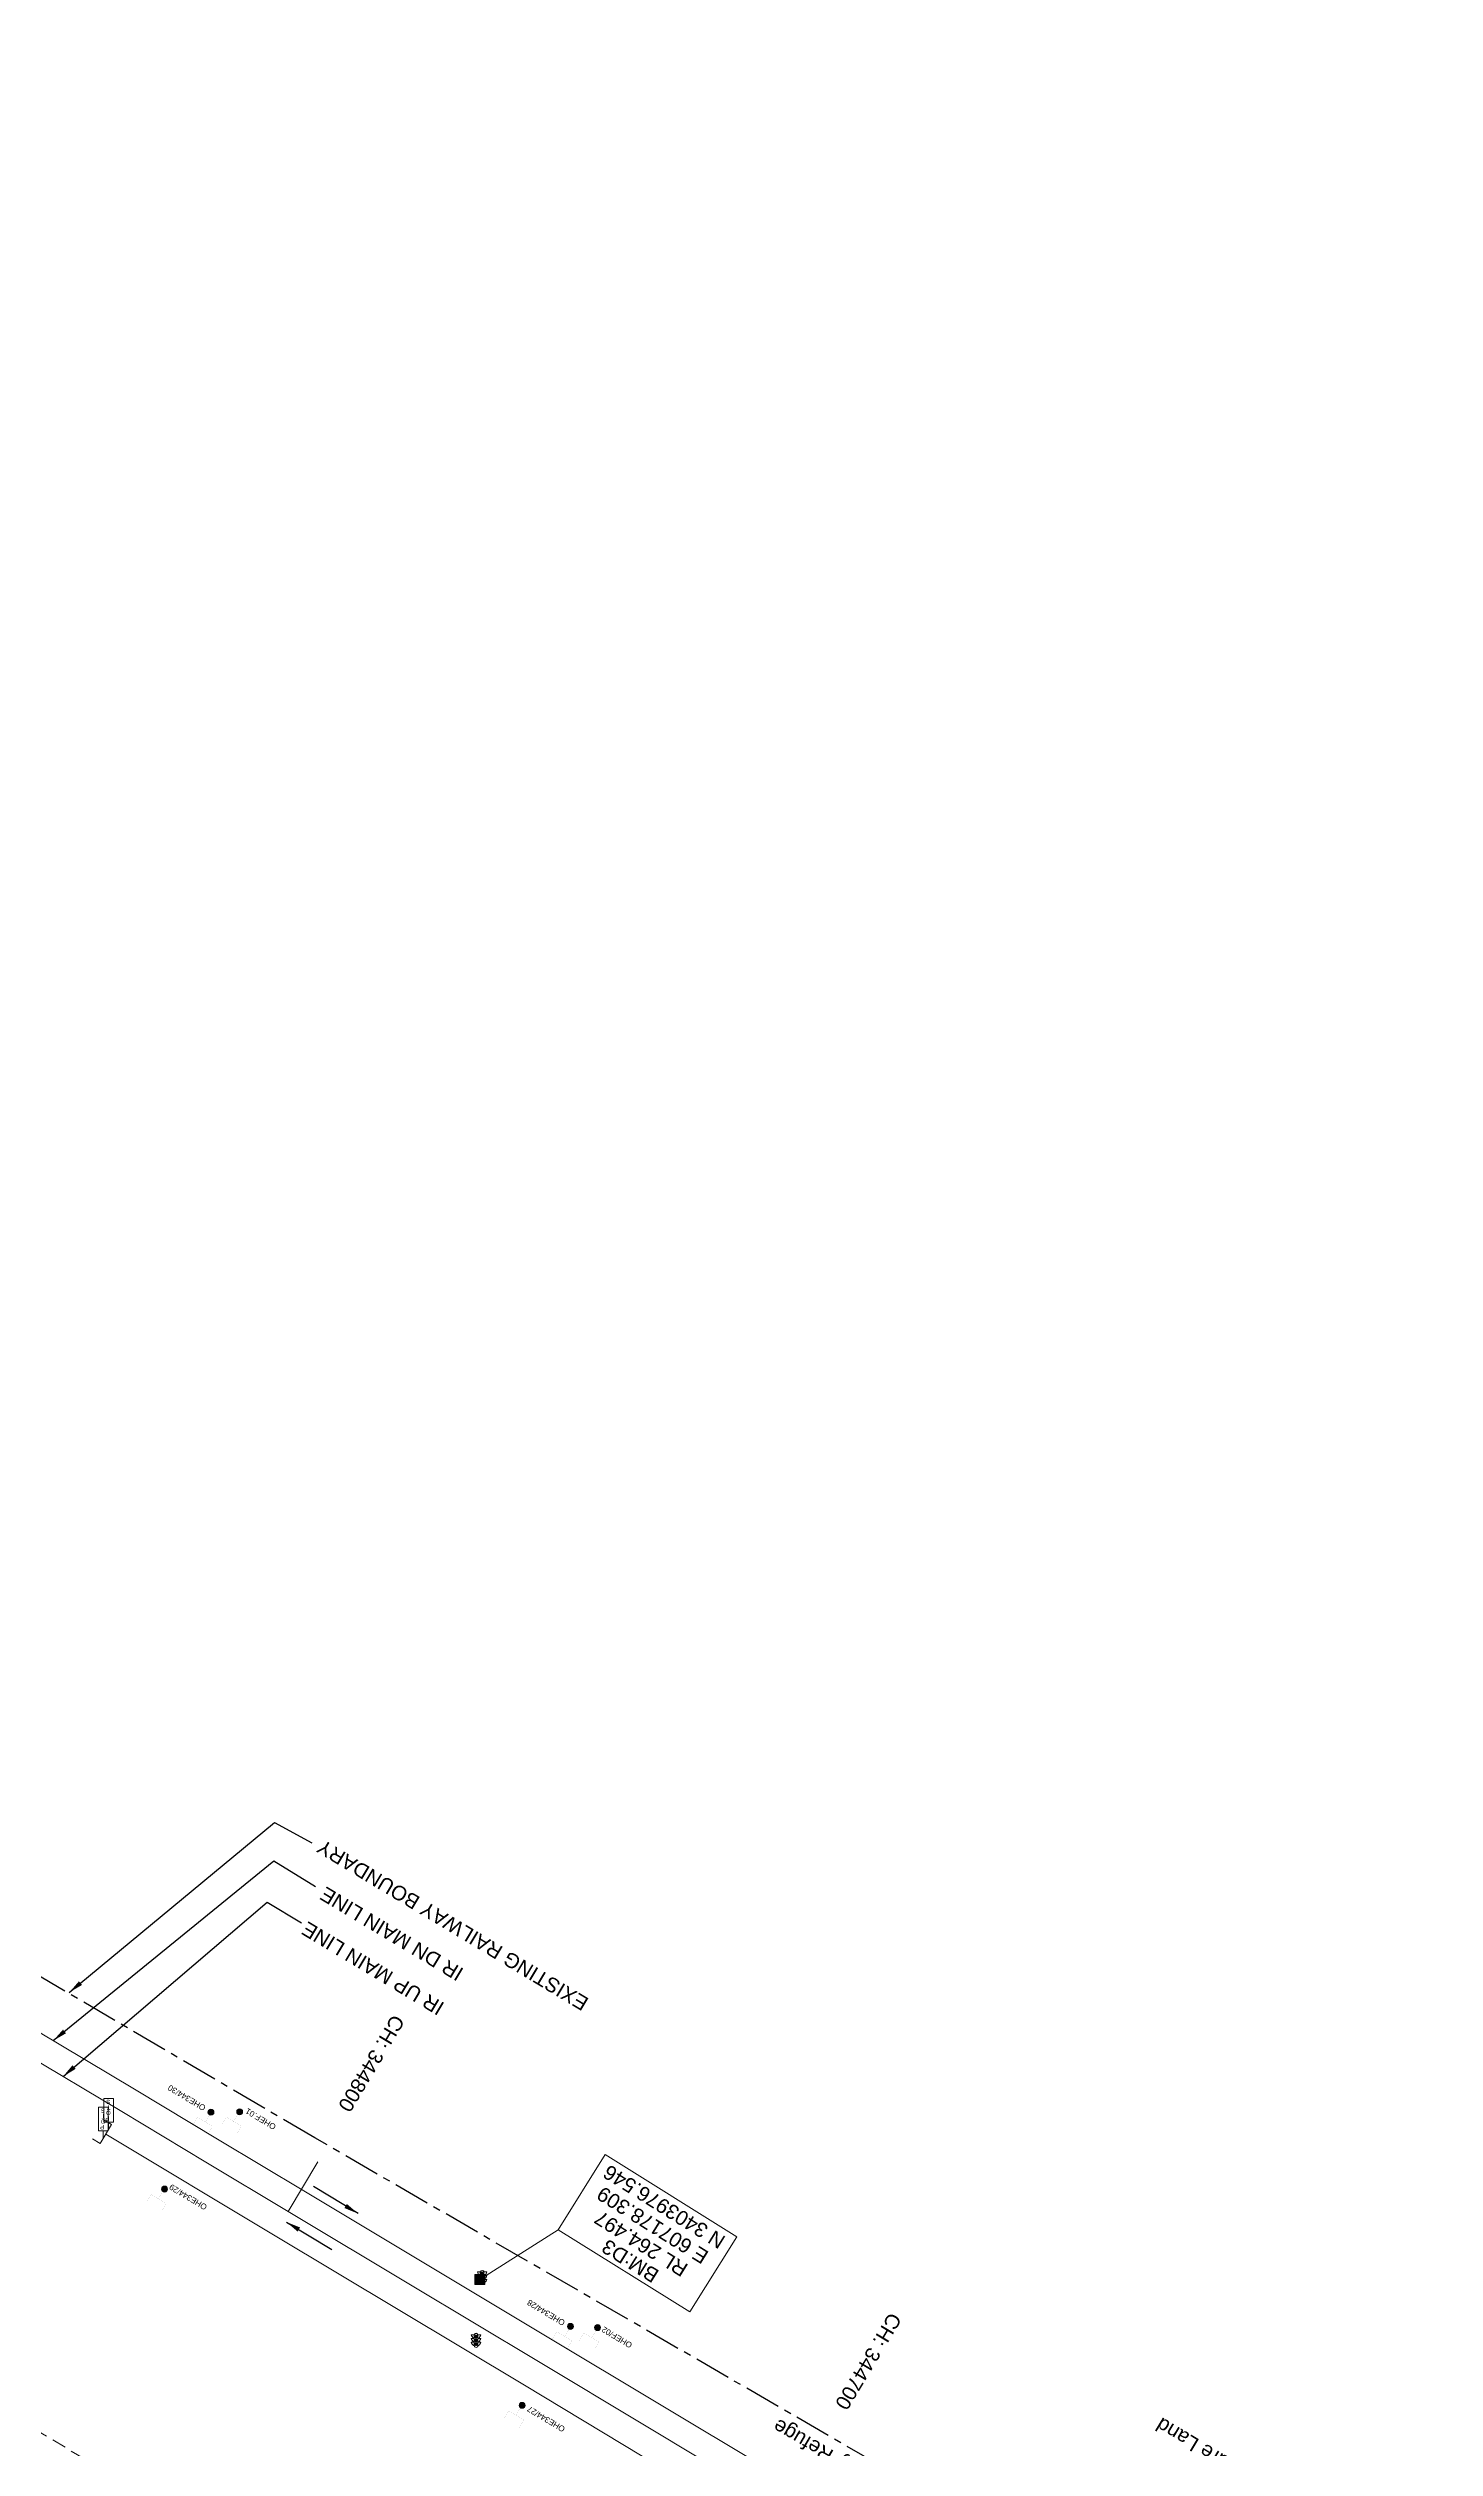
# Model space of a CAD drawing. Header units: metres. Extents: x 593168 to 611286, y 3401475 to 3412398.
# Drawn here: x 607103.8 to 607343.2, y 3403947.5 to 3404361.7 of the extents above; entities that cross this region are included whole.
import ezdxf
from ezdxf.enums import TextEntityAlignment as Align

# ---------------------------------------------------------------- set-up
doc = ezdxf.new("R2010")
doc.units = ezdxf.units.M
doc.header["$MEASUREMENT"] = 0
doc.linetypes.add('CENTER', pattern=[2, 1.25, -0.25, 0.25, -0.25])
doc.linetypes.add('DASHED', pattern=[0.75, 0.5, -0.25])
for name, color, linetype, lineweight in [('Bench_Mark', 7, 'Continuous', 0), ('Existing IR Chainage', 7, 'Continuous', 0), ('Existing IR Track', 143, 'Continuous', 0), ('OHE MAST', 8, 'Continuous', 0), ('OHE MAST TEXT', 8, 'Continuous', 0), ('PROPOSED DFCC TRACK', 1, 'Continuous', 0), ('Side Details', 251, 'Continuous', 0), ('Sign Board', 251, 'Continuous', 0), ('SRJ13A', 251, 'Continuous', 0), ('STOP', 251, 'Continuous', 0), ('Text1', 251, 'Continuous', 0), ('TOPOSTYLEREMARK', 251, 'Continuous', 0)]:
    doc.layers.add(name, color=color, linetype=linetype, lineweight=lineweight)
doc.layers.add('Existing Railway Boundary', color=7, linetype='CENTER')
doc.styles.add('CUT-FILL', font='cut-fill.shx', dxfattribs={"height": 2})
doc.styles.get("Standard").update_dxf_attribs({"font": 'arial_0.ttf'})
doc.styles.add('Style-Arial', font='arial_0.ttf')
doc.dimstyles.new('ISO-25', dxfattribs={"dimtxt": 2.5, "dimasz": 2.5, "dimexe": 1.25, "dimexo": 0.625, "dimtad": 1, "dimtxsty": 'Standard', "dimcen": 2.5, "dimadec": 0, "dimazin": 0, "dimtfac": 1, "dimtmove": 0, "dimatfit": 3, "dimfxl": 1, "dimarcsym": 0})

# ---------------------------------------------------------------- blocks, each defined once
blk = doc.blocks.new('SIG')
for color, points in [(1, [(-0.22, 0.42, 0.180295), (-0.01, 0.33, -0.00255), (0.01, 0.33, -0.00255), (0.02, 0.33, 0.180295), (0.23, 0.42, -0.002654), (0.25, 0.44, 0.184495), (0.33, 0.65, 1.000001), (-0.32, 0.65, 0.184495), (-0.24, 0.44, -0.002654)]), (2, [(0.23, -0.23, -0.002654), (0.25, -0.21, 0.184495), (0.33, 0.01, 1.000001), (-0.32, 0.01, 0.184495), (-0.24, -0.21, -0.002654), (-0.22, -0.23, 0.180295), (-0.01, -0.32, -0.00255), (0.01, -0.32, -0.00255), (0.02, -0.32, 0.180295)]), (3, [(0.23, -0.88, -0.002654), (0.25, -0.86, 0.184495), (0.33, -0.64, 1.000001), (-0.32, -0.64, 0.184495), (-0.24, -0.86, -0.002654), (-0.22, -0.88, 0.395599)])]:
    blk.add_hatch(color=color).paths.add_polyline_path(points)
for p, q in [((-0.31, 0.98), (-0.32, -0.9)), ((0.33, -0.9), (0.32, 0.98))]:
    blk.add_line(p, q)
for points in [[(-0.31, 0.98), (-0.81, 0.98, 0.198758), (-0.42, 0.41, 0.003814), (-0.31, 0.39, 0.003814)], [(-0.31, 0.33), (-0.81, 0.33, 0.198758), (-0.42, -0.23, 0.003727), (-0.32, -0.26, 0.003727)], [(0.32, 0.98), (0.82, 0.98, -0.198758), (0.44, 0.41, -0.003814), (0.32, 0.39, -0.003814)], [(0.32, 0.33), (0.82, 0.33, -0.198758), (0.44, -0.23, -0.003727), (0.33, -0.26, -0.003727)], [(-0.32, -0.32), (-0.81, -0.32, 0.198758), (-0.42, -0.88, 0.003639), (-0.32, -0.9)], [(0.33, -0.32), (0.82, -0.32, -0.198758), (0.44, -0.88, -0.003639), (0.33, -0.9)]]:
    blk.add_lwpolyline(points, format="xyb")
for centre, radius, start, end in [((0.01, 0.91), 0.324, 12.4049, 167.5951), ((0.01, 0.81), 0.357, 27.7578, 152.2422), ((0.01, -0.9), 0.324, 181.4572, 358.5428)]:
    blk.add_arc(centre, radius, start, end)
blk = doc.blocks.new('STOP')
at = {"layer": 'SRJ13A'}
blk.add_lwpolyline([(0.84, 5.38), (-0.84, 5.38), (-0.84, 1.32), (0.84, 1.32)], close=True, dxfattribs=at)
blk.add_lwpolyline([(0, 1.32), (0, 0)], dxfattribs=at)
at = {"layer": 'SRJ13A', "style": 'CUT-FILL'}
for s, p in [('S', (0.27, 5.16)), ('T', (0.31, 4.2)), ('P', (0.13, 2.3)), ('O', (0.37, 3.27))]:
    blk.add_text(s, height=0.739, rotation=180, dxfattribs=at).set_placement(p)
blk = doc.blocks.new('BM')
blk.add_hatch(color=256).paths.add_polyline_path([(-0.88, 0.88), (-0.88, -0.88), (0.88, -0.88), (0.88, 0.88)])
for p, q in [((0.88, 0.88), (-0.88, 0.88)), ((-0.88, 0.88), (-0.88, -0.88)), ((0.88, -0.88), (0.88, 0.88)), ((-0.88, -0.88), (0.88, -0.88))]:
    blk.add_line(p, q)
blk = doc.blocks.new('OHE MAST')
h = blk.add_hatch(color=256)
h.dxf.hatch_style = 1
edge = h.paths.add_edge_path()
edge.add_arc((0, 0), 0.514, 0, 360)
at = {"const_width": 0.01}
for points in [[(1.5, 3.5), (1.5, 2), (-1.5, 2), (-1.5, 3.5)], [(0, 2), (0, 0)]]:
    blk.add_lwpolyline(points, dxfattribs=at)
blk.add_circle((0, 0), 0.514)

msp = doc.modelspace()

# ---------------------------------------------------------------- linework, layer by layer
at = {"layer": 'Existing IR Chainage', "color": 7, "linetype": 'Continuous', "lineweight": 13, "flags": 128}
msp.add_lwpolyline([(607150.3698, 3403996.8384), (607145.2312, 3403988.2597)], dxfattribs=at)
at = {"layer": 'Existing IR Track', "flags": 128}
for points in [[(607228.1195, 3403943.7703), (607209.0107, 3403955.2226), (607189.9119, 3403966.6689), (607168.9044, 3403979.2562), (607147.9066, 3403991.8377), (607133.2853, 3404000.6178), (607118.6892, 3404009.3827), (607101.8229, 3404019.4901)], [(607226.0755, 3403939.7906), (607206.7278, 3403951.4021), (607188.1459, 3403962.5541), (607166.6254, 3403975.4447), (607145.2096, 3403988.2726), (607131.0063, 3403996.8065), (607116.489, 3404005.5292), (607099.5371, 3404015.6676)], [(607111.4443, 3404000.8065), (607112.784, 3404000.0038), (607114.7559, 3404003.295), (607113.4162, 3404004.0977)], [(607343.7103, 3403863.8321), (607331.5395, 3403871.0433), (607293.8661, 3403893.5287), (607258.8116, 3403914.642), (607223.3045, 3403935.8333), (607186.0306, 3403958.2807), (607142.6682, 3403984.2581), (607113.77, 3404001.6494)]]:
    msp.add_lwpolyline(points, dxfattribs=at)
at = {"layer": 'Existing Railway Boundary', "ltscale": 5}
msp.add_lwpolyline([(607300.9292, 3403917.3459), (607255.7513, 3403939.5871), (607149.7997, 3404000.993), (607063.3879, 3404051.7853), (607026.1732, 3404073.9067), (606934.104, 3404128.8287), (606867.4164, 3404173.4685), (606866.4237, 3404173.8929), (606865.6608, 3404175.156), (606865.2849, 3404174.9186), (606864.8437, 3404174.9168), (606864.0786, 3404175.4747), (606848.438, 3404180.3848), (606638.9131, 3404306.0748)], dxfattribs=at)
at = {"layer": 'PROPOSED DFCC TRACK', "color": 10, "linetype": 'DASHED', "lineweight": 13, "ltscale": 5, "flags": 128}
msp.add_lwpolyline([(609879.3504, 3402323.5479), (609877.4091, 3402324.7156), (609859.8681, 3402335.2668), (609843.0273, 3402345.3536), (609826.0649, 3402355.5133), (609808.5056, 3402366.0384), (609795.1104, 3402374.0675), (609794.4528, 3402375.4527), (609791.4442, 3402377.256), (609773.287, 3402388.1842), (609755.3013, 3402399.0091), (609737.4755, 3402409.6705), (609719.7462, 3402420.2741), (609710.3725, 3402425.8972), (609709.4601, 3402428.6252), (609702.5224, 3402432.787), (609684.3456, 3402443.691), (609666.7217, 3402454.289), (609649.1388, 3402464.8622), (609628.3036, 3402477.3271), (609626.0125, 3402478.6979), (609624.4324, 3402482.1253), (609608.6518, 3402491.5662), (609592.5901, 3402501.1904), (609576.6092, 3402510.7662), (609563.1773, 3402518.8806), (609549.8467, 3402526.9339), (609541.2463, 3402532.0817), (609539.4442, 3402535.4214), (609535.0123, 3402538.0741), (609519.4512, 3402547.3882), (609498.2479, 3402560.0054), (609477.1633, 3402572.5518), (609459.9971, 3402582.8301), (609455.4866, 3402585.5308), (609454.4141, 3402587.2103), (609446.0803, 3402592.2001), (609426.5183, 3402603.9617), (609409.8895, 3402613.9596), (609393.3167, 3402623.8681), (609376.5877, 3402633.8698), (609363.2857, 3402641.8779), (609363.1825, 3402641.7065), (609359.2964, 3402644.0461), (609341.9276, 3402654.5024), (609325.1675, 3402664.5744), (609308.2628, 3402674.7333), (609291.0385, 3402685.0715), (609286.5759, 3402687.75), (609286.6274, 3402687.8358), (609273.747, 3402695.5667), (609256.7372, 3402705.748), (609239.6737, 3402715.9614), (609223.8633, 3402725.4683), (609208.0805, 3402734.9585), (609196.0815, 3402742.1356), (609194.0325, 3402742.6854), (609190.7586, 3402744.6436), (609173.7363, 3402754.8254), (609158.2781, 3402764.0819), (609142.7809, 3402773.3619), (609126.4106, 3402783.1513), (609112.221, 3402791.6368), (609110.8797, 3402793.2894), (609110.2328, 3402793.6763), (609094.5524, 3402803.1197), (609078.8939, 3402812.55), (609067.3836, 3402819.4242), (609056.0968, 3402826.165), (609040.0465, 3402835.8201), (609024.2327, 3402845.3333), (609022.5081, 3402845.5745), (609008.4731, 3402853.9908), (608993.0043, 3402863.2667), (608976.9108, 3402872.9241), (608961.0425, 3402882.4462), (608944.0345, 3402892.6545), (608938.3691, 3402896.0549), (608935.5428, 3402896.3284), (608926.479, 3402901.7685), (608911.0547, 3402911.0126), (608895.6094, 3402920.2694), (608877.6377, 3402930.9966), (608859.9817, 3402941.5354), (608851.9863, 3402946.3402), (608850.7339, 3402946.7895), (608843.7758, 3402950.9708), (608827.9312, 3402960.4926), (608812.011, 3402970.0022), (608796.0757, 3402979.5209), (608779.7361, 3402989.2755), (608765.8367, 3402997.5734), (608764.2281, 3402997.9271), (608746.5959, 3403008.4695), (608730.3193, 3403018.2014), (608715.0027, 3403027.3489), (608699.8615, 3403036.3918), (608686.0739, 3403044.6512), (608684.845, 3403045.3872), (608684.8912, 3403045.4644), (608654.6589, 3403063.5724), (608637.1455, 3403074.0613), (608624.4278, 3403081.6738), (608611.7426, 3403089.267), (608597.0877, 3403098.046), (608594.7191, 3403099.465), (608592.8194, 3403100.3915), (608492.2483, 3403161.1562), (608408.3379, 3403209.6484), (608407.3109, 3403210.2816), (608383.9348, 3403223.5129), (608360.6075, 3403235.8202), (608290.737, 3403271.7012), (608241.424, 3403297.0252), (608223.3982, 3403306.8662), (608193.967, 3403322.2586), (608168.7275, 3403337.313), (608112.0526, 3403371.1174), (608080.0387, 3403390.2125), (608056.6132, 3403404.3866), (608030.622, 3403419.6856), (608005.4655, 3403434.9373), (607967.6977, 3403457.702), (607921.1847, 3403483.6485), (607906.6954, 3403459.3509), (607763.4486, 3403545.523), (607772.7667, 3403561.3132), (607571.6621, 3403679.989), (607552.0866, 3403666.8203), (607487.9629, 3403704.661), (607482.579, 3403707.8385), (607477.1891, 3403711.0218), (607471.7928, 3403714.2135), (607466.3742, 3403717.4252), (607460.9638, 3403720.6412), (607455.5501, 3403723.8706), (607450.134, 3403727.1153), (607444.7342, 3403730.3662, -0.00778414), (607377.906, 3403772.1418), (607383.752, 3403781.5963), (607363.1658, 3403792.7976), (607322.0711, 3403817.3829), (607321.2412, 3403819.0466), (607316.7453, 3403821.7445), (607299.3465, 3403832.1358), (607283.9678, 3403841.3616), (607268.4806, 3403850.6525), (607250.8171, 3403861.216), (607232.9262, 3403871.9155), (607215.3008, 3403882.4777), (607197.961, 3403892.8687), (607178.5798, 3403904.5004), (607159.9939, 3403915.6547), (607138.5173, 3403928.519), (607117.0695, 3403941.366), (607102.8344, 3403949.9191), (607088.3648, 3403958.613), (607071.4607, 3403968.7229), (607054.7703, 3403978.7046), (607039.7995, 3403987.6611), (607025.1666, 3403996.4151), (607008.0462, 3404006.4337), (606992.224, 3404015.9027), (606976.4056, 3404025.3694), (606959.9372, 3404035.2349), (606943.5292, 3404045.0544), (606925.9804, 3404055.5559), (606908.4319, 3404066.0573), (606891.5517, 3404076.1435), (606874.5844, 3404086.2818), (606858.1853, 3404096.0988), (606841.8459, 3404105.8801), (606825.1968, 3404115.8366), (606808.2676, 3404125.9606), (606790.9498, 3404136.322), (606773.3884, 3404146.8291), (606757.1488, 3404156.3952), (606740.7368, 3404166.0627), (606723.5406, 3404176.3438), (606706.5499, 3404186.5019), (606689.9246, 3404196.4293), (606673.0506, 3404206.5052), (606656.1182, 3404216.6338), (606639.0412, 3404226.8489), (606621.9069, 3404237.0889), (606604.6137, 3404247.4232), (606587.3188, 3404257.7623), (606570.045, 3404268.0887), (606552.2701, 3404278.7079), (606534.5356, 3404289.3029), (606517.4768, 3404299.5009), (606500.5083, 3404309.6448), (606483.0374, 3404320.0731), (606465.3606, 3404330.6243), (606448.2361, 3404340.8692), (606430.8805, 3404351.2523), (606413.1343, 3404361.8582), (606395.3901, 3404372.463), (606378.211, 3404382.736), (606360.9478, 3404393.0593), (606343.0327, 3404403.7643), (606324.8528, 3404414.6277), (606307.218, 3404425.1843), (606289.8269, 3404435.595), (606272.4412, 3404446.0029), (606255.3629, 3404456.2269), (606238.0956, 3404466.5616), (606220.9072, 3404476.8492), (606203.4031, 3404487.3241), (606185.8954, 3404497.8011), (606166.2743, 3404509.5414), (606147.0613, 3404521.0375), (606129.4833, 3404531.5496), (606111.9658, 3404542.0256), (606092.6133, 3404553.5984), (606079.1052, 3404561.6763), (606018.5434, 3404460.4031), (606018.034, 3404460.7077), (606001.4277, 3404470.6283), (605987.5693, 3404478.9073), (605966.4703, 3404491.5175), (605948.2363, 3404502.4157), (605928.9301, 3404513.9584), (605909.628, 3404525.4986), (605889.8563, 3404537.3119), (605870.3653, 3404548.9575), (605830.7601, 3404572.6432), (605812.2869, 3404583.6839), (605794.069, 3404594.572), (605775.0747, 3404605.9286), (605756.0686, 3404617.3065), (605748.5953, 3404621.8063), (605729.7845, 3404633.0515), (605710.9857, 3404644.2894), (605692.4841, 3404655.3381), (605674.1752, 3404666.2719), (605654.94, 3404677.7599), (605635.7762, 3404689.2053), (605618.2642, 3404699.6409), (605600.5148, 3404710.2181), (605582.5957, 3404720.9243), (605564.6332, 3404731.6564), (605549.3828, 3404740.7658), (605530.0095, 3404752.338), (605516.4646, 3404760.4075), (605498.9349, 3404770.851), (605481.0692, 3404781.5055), (605462.3066, 3404792.695), (605446.5313, 3404802.1076), (605425.6447, 3404814.5701), (605411.329, 3404823.1098), (605393.0318, 3404834.0246), (605374.6067, 3404844.9987), (605354.671, 3404856.8732), (605333.2252, 3404869.6683), (605313.7453, 3404881.2856), (605294.6591, 3404892.6692), (605274.326, 3404904.8092), (605253.8463, 3404917.0369), (605233.9757, 3404928.9133), (605213.6519, 3404941.0607), (605195.4387, 3404951.9248), (605176.9323, 3404962.9638), (605159.0214, 3404973.6482), (605141.146, 3404984.3115), (605122.4403, 3404995.4742), (605104.0882, 3405006.4258), (605085.7154, 3405017.3855), (605067.5758, 3405028.2062), (605049.1921, 3405039.1683), (605030.5597, 3405050.2787), (605012.5161, 3405061.056), (604993.6783, 3405072.3078), (604975.7267, 3405083.1127), (604958.3645, 3405093.7006), (604941.3035, 3405103.8865), (604923.2836, 3405114.6449), (604905.2239, 3405125.4618), (604887.6242, 3405136.0033), (604872.2497, 3405145.1861), (604850.2749, 3405158.3111), (604832.1884, 3405169.1148), (604807.3373, 3405183.9594), (604785.9292, 3405196.7409), (604764.1116, 3405209.7669), (604743.4996, 3405222.094), (604722.6246, 3405234.5887), (604703.3291, 3405246.1164), (604684.2148, 3405257.5458), (604664.578, 3405269.2826), (604645.2361, 3405280.843), (604626.3172, 3405292.1675), (604607.3713, 3405303.5081), (604585.1428, 3405316.8078), (604562.5419, 3405330.3342), (604540.3468, 3405343.6016), (604517.5207, 3405357.2465), (604498.5311, 3405368.6431), (604480.0128, 3405379.7569), (604466.9583, 3405387.4749), (604453.1914, 3405395.6143), (604431.151, 3405408.7643), (604415.0811, 3405418.3875), (604399.0102, 3405428.0111), (604380.4187, 3405439.1567), (604362.0173, 3405450.1882), (604347.2586, 3405459.0108), (604332.043, 3405468.1065), (604314.9837, 3405478.3694), (604281.143, 3405498.6352), (604263.5779, 3405509.1423), (604246.1641, 3405519.5796), (604228.8711, 3405529.9443), (604210.9171, 3405540.6709), (604195.1408, 3405550.0964), (604175.1669, 3405562.0508), (604157.8946, 3405572.3933), (604141.4699, 3405582.212), (604124.9858, 3405592.069), (604107.8667, 3405602.3129), (604090.9365, 3405612.4438), (604074.9167, 3405622.0228), (604059.13, 3405631.4624), (604040.5966, 3405642.5357), (604022.0719, 3405653.607), (604003.7884, 3405664.5282), (603988.5649, 3405673.6243), (603970.2316, 3405684.5801), (603951.8044, 3405695.592), (603936.8891, 3405704.5332), (603920.2837, 3405714.4872), (603907.7452, 3405721.9806), (603990.4581, 3405860.3818), (603980.5059, 3405866.2581), (603941.5347, 3405889.5558), (603883.1032, 3405923.3649), (603754.9718, 3405994.4573), (603540.0581, 3406124.4487), (603417.6481, 3406198.9185), (603253.6843, 3406297.5534), (603178.1212, 3406341.9373), (603140.0634, 3406364.6958), (603140.1258, 3406364.7723), (603091.7449, 3406394.0047), (603054.8167, 3406415.4524), (602896.8206, 3406511.1455), (602853.5093, 3406536.4308), (602818.7781, 3406556.8712), (602787.3693, 3406575.427), (602748.1492, 3406599.6736), (602707.7758, 3406623.6184), (602664.1154, 3406650.0986), (602629.4228, 3406670.3665), (602581.9307, 3406698.1122), (602564.1329, 3406708.5099), (602522.6143, 3406728.092), (602523.5425, 3406733.6258), (602473.5501, 3406756.9127), (602432.3185, 3406781.7067), (602427.9078, 3406791.3527), (602389.8345, 3406806.9645), (602387.7139, 3406816.1716), (602344.5947, 3406833.7096), (602305.2045, 3406857.8946), (602262.3493, 3406884.2621), (602219.5299, 3406910.2646), (602180.3068, 3406939.8285), (602171.7932, 3406939.1676), (602147.3878, 3406950.6294), (602149.2131, 3406953.2275), (602097.2654, 3406981.5723), (602063.328, 3407004.3922), (602062.5702, 3407009.4419), (602050.4377, 3407016.7016), (602037.5309, 3407024.4287), (602019.965, 3407032.1828), (602017.5207, 3407036.4089), (602004.8369, 3407044.0036), (601988.8448, 3407053.579), (601976.4015, 3407061.0369), (601963.6287, 3407068.6923), (601946.8887, 3407078.6799), (601930.0932, 3407088.7007), (601909.5698, 3407100.9888), (601889.184, 3407113.1946), (601864.3718, 3407128.0072), (601848.9754, 3407137.2466), (601833.835, 3407146.3323), (601816.4038, 3407156.7273), (601799.5403, 3407166.7837), (601782.0762, 3407177.2686), (601765.0733, 3407187.4766), (601757.5713, 3407191.9485), (601756.4552, 3407190.077), (601748.5422, 3407194.7939), (601733.2454, 3407203.9122), (601718.4827, 3407212.74), (601703.8205, 3407221.5078), (601687.2627, 3407231.4477), (601670.7059, 3407241.3871), (601653.7947, 3407251.5038), (601637.0445, 3407261.5241), (601619.5186, 3407271.9847), (601602.3899, 3407282.2083), (601586.8947, 3407291.4182), (601571.8442, 3407300.3639), (601554.761, 3407310.6251), (601537.9699, 3407320.7108), (601520.9108, 3407330.9608), (601504.0061, 3407341.1179), (601487.1986, 3407351.1123), (601470.665, 3407360.9438), (601454.7199, 3407370.4643), (601424.1752, 3407388.7019), (601423.6833, 3407388.9983), (601408.7792, 3407397.9786), (601392.2685, 3407407.85), (601384.2443, 3407412.6475), (601361.4602, 3407426.3264), (601347.2672, 3407434.8531), (601330.9664, 3407444.7304), (601322.358, 3407449.9466), (601324.0443, 3407452.7671), (601227.6042, 3407511.6489), (601106.5093, 3407581.4802), (601078.9956, 3407597.7579), (601029.7497, 3407626.6856), (600803.6169, 3407762.3065), (600732.2401, 3407804.7763), (600593.5167, 3407887.2758), (600533.7559, 3407923.4591), (600528.8443, 3407926.2061), (600505.0564, 3407940.0472), (600425.0047, 3407987.6379), (600379.5427, 3408015.7844), (600348.1448, 3408033.3478), (600318.4611, 3408051.1991), (600132.2537, 3408164.1152), (599997.7086, 3408213.5182), (599952.7392, 3408232.1227), (599941.3023, 3408218.2439), (599932.2896, 3408208.2685), (599917.8302, 3408192.2645), (599778.1507, 3408276.0709), (599791.8976, 3408304.6653), (599711.303, 3408352.8121), (599601.0607, 3408418.6704), (599622.3582, 3408453.7245), (599557.4569, 3408492.5898), (599485.6077, 3408535.6158), (599456.3908, 3408553.1119), (599422.7126, 3408573.2796), (599413.0801, 3408555.2752), (599117.8007, 3408731.9458), (599095.3801, 3408743.9043), (599048.1836, 3408771.7938), (598998.6342, 3408803.8827), (598959.9687, 3408830.4177), (598906.4034, 3408858.3267), (598863.816, 3408886.7966), (598828.6672, 3408909.5078), (598823.3929, 3408912.6575), (598806.0634, 3408923.0062), (598788.525, 3408933.4851), (598770.0412, 3408944.5287), (598753.8808, 3408954.1916), (598737.7785, 3408963.8198), (598726.8675, 3408970.3523), (598712.0311, 3408978.3995), (598673.4141, 3409001.6406), (598672.9072, 3409002.6185), (598671.3195, 3409003.5668), (598653.587, 3409014.107), (598627.9438, 3409029.4226), (598627.5236, 3409029.3238), (598624.2425, 3409031.6332), (598604.0046, 3409043.7204), (598589.9621, 3409052.1311), (598575.929, 3409060.5362), (598557.3963, 3409071.5978), (598539.8491, 3409082.0712), (598524.6027, 3409091.186), (598509.2428, 3409100.3688), (598475.5269, 3409120.6435), (598441.3057, 3409141.222), (598423.3915, 3409151.9643), (598412.4271, 3409158.5391), (598386.1585, 3409174.3151), (598366.7696, 3409185.9585), (598352.0295, 3409194.7843), (598337.5622, 3409203.4468), (598320.9441, 3409213.3995), (598304.3893, 3409223.3026), (598287.3966, 3409233.5039), (598270.4441, 3409243.6811), (598254.9166, 3409252.985), (598239.8161, 3409262.0134), (598223.7626, 3409271.6229), (598208.355, 3409280.8461), (598206.509, 3409281.9744), (598222.9563, 3409309.3713), (598212.2429, 3409316.3724), (598176.5493, 3409339.8515), (598138.799, 3409361.3983), (598093.8591, 3409387.2775), (598051.2399, 3409412.491), (598008.2028, 3409438.652), (597965.5086, 3409464.1101), (597921.6322, 3409489.4151), (597792.9421, 3409566.3325), (597750.4555, 3409594.3474), (597710.0379, 3409618.3267), (597688.7603, 3409629.2965), (597659.6784, 3409646.2624), (597616.6813, 3409673.9524), (597572.4587, 3409699.9421), (597481.9729, 3409750.6631), (597395.2629, 3409802.2691), (597354.8122, 3409826.2643), (597311.6272, 3409852.1893), (597266.9577, 3409879.0106), (597225.6969, 3409903.6537), (597139.3181, 3409955.3098), (597095.387, 3409981.5952), (597053.5391, 3410006.6059), (596986.6932, 3410045.2999), (596883.8862, 3410107.6879), (596752.6731, 3410185.1669), (596711.8949, 3410209.3151), (596669.9885, 3410234.8334), (596555.3091, 3410305.3663), (596356.0638, 3410423.2174), (596322.6435, 3410444.9837), (596281.2309, 3410470.6274), (596237.334, 3410496.077), (596200.4488, 3410514.7064), (596149.8975, 3410545.4382), (596064.5699, 3410596.2556), (596022.2035, 3410621.5768), (595937.8935, 3410673.6705), (595885.1015, 3410705.422), (595850.581, 3410726.7017), (595815.2856, 3410746.4239), (595787.5749, 3410762.4132), (595759.6129, 3410779.4905), (595712.3554, 3410807.4513), (595672.5709, 3410831.5177), (595402.6415, 3410994.0337), (595294.1217, 3411058.3546), (595291.3423, 3411059.7016), (595118.7372, 3411164.4784), (595051.7431, 3411205.0694), (595009.4875, 3411228.3718), (594964.0011, 3411255.3995), (594297.7611, 3411655.0066), (594146.2022, 3411745.9109)], format="xyb", dxfattribs=at)
at = {"layer": 'TOPOSTYLEREMARK'}
msp.add_line((607178.309, 3403976.546, -0.1), (607191.8412, 3403985.1274, -0.1), dxfattribs=at)
at = {"layer": 'TOPOSTYLEREMARK', "linetype": 'Continuous', "elevation": -0.1}
msp.add_lwpolyline([(607222.665, 3403983.9089), (607214.5568, 3403970.9332), (607191.8412, 3403985.1274), (607199.9494, 3403998.1032)], close=True, dxfattribs=at)

# ---------------------------------------------------------------- block references
at = {"layer": 'Bench_Mark'}
msp.add_blockref('BM', (607178.309, 3403976.546, 264.601), dxfattribs=at)
at = {"layer": 'OHE MAST', "rotation": 149.0208306544456}
for p in [(607131.8923, 3404005.4223), (607136.8518, 3404005.4846), (607123.8841, 3403992.1562), (607193.9395, 3403968.4518), (607198.6119, 3403968.238), (607185.605, 3403954.8181)]:
    msp.add_blockref('OHE MAST', p, dxfattribs=at)
at = {"layer": 'Sign Board', "xscale": 0.9997078269170317, "yscale": 0.9997078269170317, "zscale": 0.9997078269170317}
for p in [(607178.6947, 3403976.8836, 264.6046), (607177.6427, 3403966.033, 264.4676)]:
    msp.add_blockref('SIG', p, dxfattribs=at)
at = {"layer": 'STOP', "xscale": 0.9997078269170317, "yscale": 0.9997078269170317, "zscale": 0.9997078269170317}
for p in [(607113.3154, 3404000.8942, 264.1937), (607114.2291, 3404002.4018, 264.1607)]:
    msp.add_blockref('STOP', p, dxfattribs=at)

# ---------------------------------------------------------------- texts
at = {"layer": 'Existing IR Chainage', "color": 7, "lineweight": 0, "char_height": 2.5, "attachment_point": 6, "line_spacing_factor": 0.60036, "style": 'Style-Arial'}
for s, insert, rotation in [('CH: 344800', (607154.7935, 3404005.8454), 239.078698), ('CH: 344700', (607240.5645, 3403954.4242), 239.067301)]:
    msp.add_mtext(s, dxfattribs=dict(at, insert=insert, rotation=rotation))
at = {"layer": 'Existing IR Track', "color": 7, "lineweight": -3}
for s, p in [('IR DN MAIN LINE', (607151.1117, 3404043.3867)), ('IR UP MAIN LINE', (607147.9531, 3404037.3728))]:
    msp.add_text(s, height=2.5, rotation=149, dxfattribs=at).set_placement(p, align=Align.MIDDLE_RIGHT)
at = {"layer": 'Existing Railway Boundary', "linetype": 'Continuous', "ltscale": 5}
msp.add_text('EXISTING RAILWAY BOUNDARY', height=2.5, rotation=149, dxfattribs=at).set_placement((607151.2187, 3404052.6188, 613.7163), align=Align.RIGHT)
at = {"layer": 'OHE MAST TEXT'}
for s, p in [('OHE344/30', (607131.1011, 3404006.444, 264.129)), ('OHEF.01', (607143.2277, 3404003.1744, 267.573)), ('OHE344/29', (607131.3411, 3403989.3076, 264.115)), ('OHE344/28', (607193.125, 3403969.36, 264.058)), ('OHEF/02', (607204.715, 3403965.4766, 263.924)), ('OHE344/27', (607193.1222, 3403950.9932, 264.105))]:
    msp.add_text(s, height=1, rotation=149, dxfattribs=at).set_placement(p)
at = {"layer": 'Side Details'}
msp.add_text('Agriculture Land', height=2.5, rotation=149, dxfattribs=at).set_placement((607317.7841, 3403939.7346, 156.3202))
at = {"layer": 'Text1'}
msp.add_text('Trolley Refuge', height=2.5, rotation=149.722073, dxfattribs=at).set_placement((607249.4469, 3403941.1373, 258.8123))
at = {"layer": 'TOPOSTYLEREMARK'}
for s, p in [('N 3403976.546', (607210.1069, 3403989.0852, -0.1)), ('E 607178.309', (607208.1197, 3403985.905, -0.1)), ('RL 264.497', (607206.1325, 3403982.7249, -0.1)), ('BM:D3', (607204.2544, 3403979.7192, -0.1))]:
    msp.add_text(s, height=2.5, rotation=148, dxfattribs=at).set_placement(p, align=Align.MIDDLE_CENTER)

# ---------------------------------------------------------------- leaders
at = {"layer": 'Existing IR Track', "color": 7, "lineweight": -3}
for points, override in [([(607104.6816, 3404017.777, 1137.655), (607142.7288, 3404048.8017, 1137.655), (607149.9228, 3404044.3522, 1137.655)], {"dimtxt": 3, "dimasz": 2.5, "dimgap": 0.625, "dimtad": 0, "dimdec": 3, "dimzin": 2, "dimtdec": 3}), ([(607106.3672, 3404011.5827, 1137.655), (607141.5938, 3404041.6807, 1137.655), (607147.5393, 3404038.1235, 1137.655)], {"dimtxt": 3, "dimasz": 2.5, "dimgap": 0.625, "dimtad": 0, "dimdec": 3, "dimzin": 2, "dimtdec": 3}), ([(607157.2758, 3403987.9233), (607149.6153, 3403992.6002)], {"dimtxt": 3, "dimasz": 2.5, "dimtad": 0, "dimdec": 3, "dimzin": 2, "dimtdec": 3}), ([(607144.9253, 3403986.4645), (607152.7642, 3403981.7077)], {"dimtxt": 3, "dimasz": 2.5, "dimtad": 0, "dimdec": 3, "dimzin": 2, "dimtdec": 3})]:
    msp.add_leader(points, dimstyle='ISO-25', override=override, dxfattribs=at)
at = {"layer": 'Existing Railway Boundary', "linetype": 'Continuous', "ltscale": 5}
msp.add_leader([(607107.4459, 3404026.0973), (607142.8339, 3404055.4454), (607149.3014, 3404051.9322)], dimstyle='ISO-25', override={"dimtxt": 3, "dimasz": 2.5, "dimgap": 0.625, "dimtad": 0, "dimdec": 3, "dimzin": 2, "dimtdec": 3}, dxfattribs=at)

doc.saveas('drawing.dxf')
